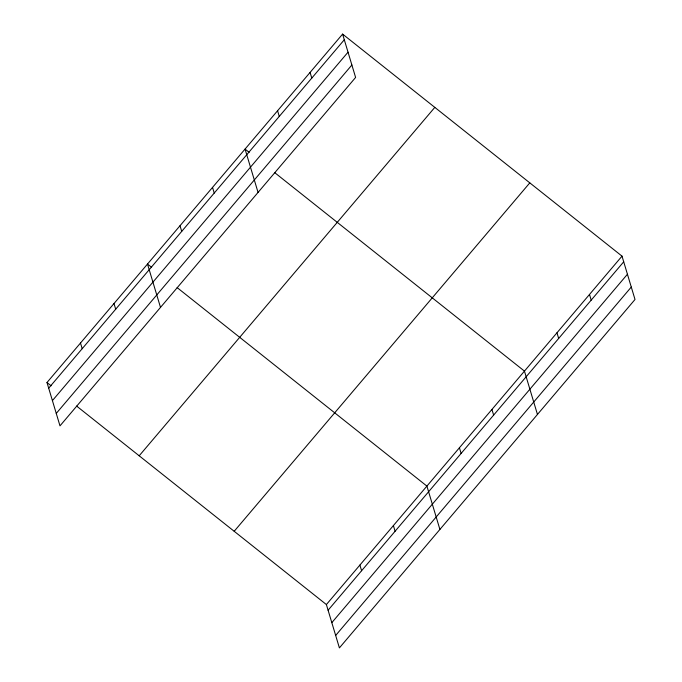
<?xml version="1.0" encoding="UTF-8"?>
<svg xmlns="http://www.w3.org/2000/svg" width="682" height="682" viewBox="0 0 682 682"><rect width="100%" height="100%" fill="white"/><g stroke="black" fill="none" stroke-linecap="round" stroke-linejoin="round"><path stroke-width="1.02" d="M342.603 34.1L355.612 77.441L59.99 425.858L46.99 382.517L342.603 34.1L622.01 256.142L635.01 299.483L339.397 647.9L326.388 604.559L76.623 406.071M48.686 388.177L344.308 39.761M52.42 400.607L348.033 52.19M56.256 413.42L351.878 65.003M139.188 455.789L434.809 107.372M234.19 531.287L529.803 182.87M326.388 604.559L622.01 256.142M328.093 610.22L623.706 261.803M331.819 622.657L627.44 274.241M335.663 635.462L631.285 287.054M249.169 152.35L245.051 149.077L258.052 192.418M274.693 172.631L524.458 371.119L537.459 414.46M151.617 267.327L147.5 264.053L160.5 307.394M177.132 287.608L426.898 486.096L439.907 529.437M46.99 382.517L51.107 385.79M589.495 294.471L591.192 300.131M556.972 332.799L558.669 338.46M491.935 409.447L493.632 415.108M459.421 447.776L461.117 453.436M310.088 72.428L311.785 78.089M277.574 110.748L279.27 116.409M393.395 525.583L395.1 531.244M359.891 565.071L361.596 570.732M212.537 187.405L214.233 193.066M180.014 225.725L181.71 231.386M113.996 303.541L115.693 309.202M80.493 343.029L82.19 348.69"/></g></svg>
